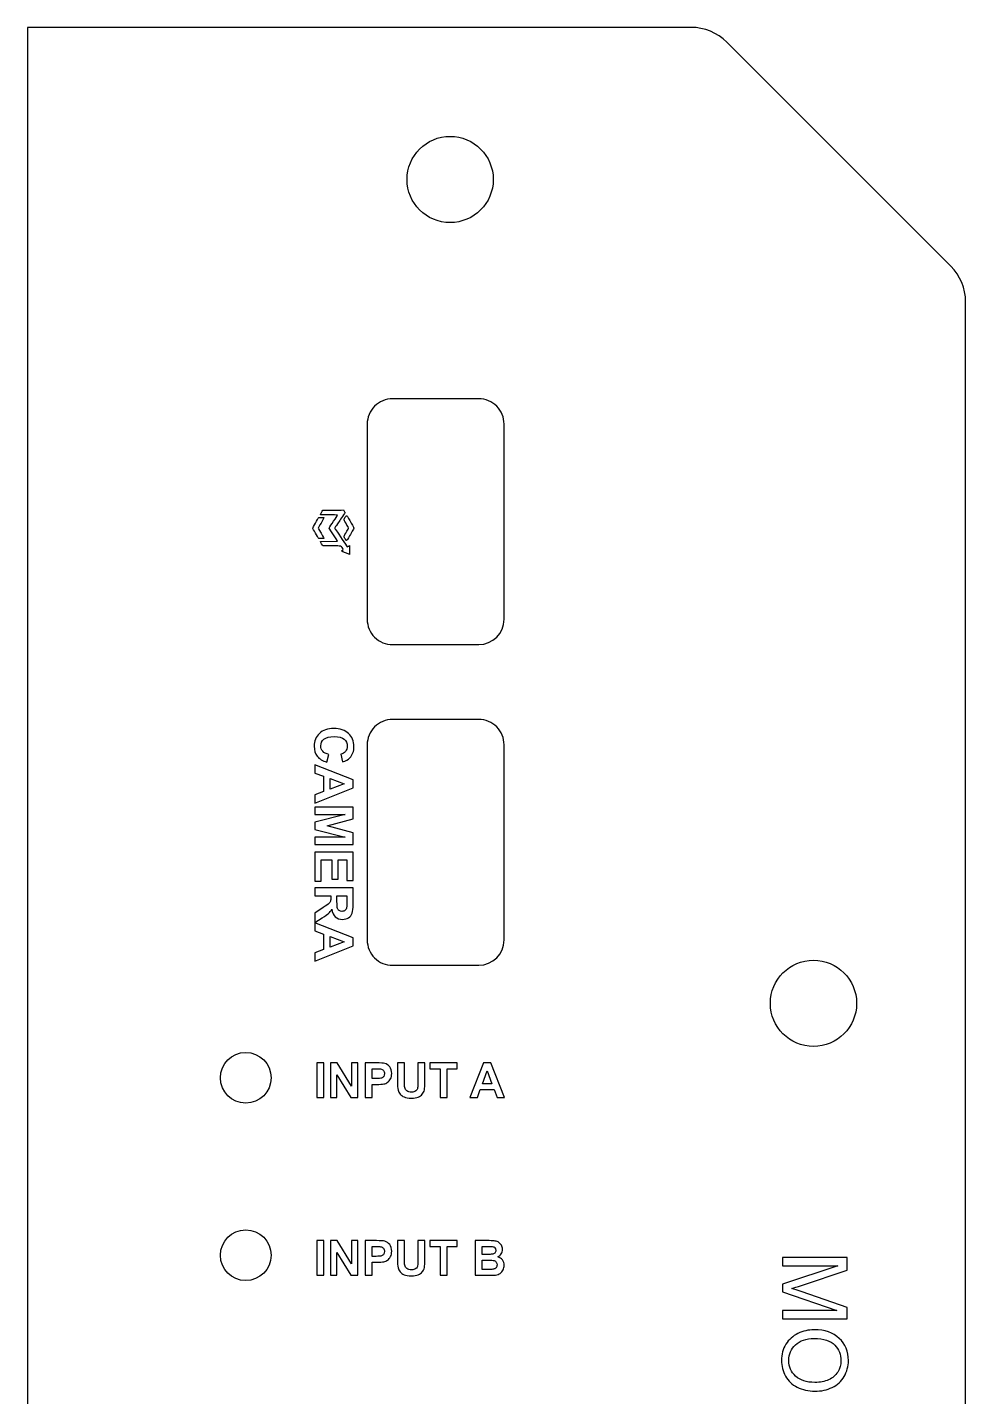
# Model space of a CAD drawing. Header units: millimetres. Extents: x -18 to 18, y -61 to 61.
# Drawn here: x -18.5 to 18.5, y 7 to 61 of the extents above; entities that cross this region are included whole.
import ezdxf

# ---------------------------------------------------------------- set-up
doc = ezdxf.new("R2010")
doc.units = ezdxf.units.MM
doc.header["$MEASUREMENT"] = 0
doc.layers.add('Layer 1', color=7, linetype='Continuous')

msp = doc.modelspace()

# ---------------------------------------------------------------- linework, layer by layer
at = {"layer": 'Layer 1', "lineweight": 25}
for points in [[(7.6716, 61), (7.6716, 61), (-18.5, 61), (-18.5, 61)], [(-18.5, 61), (-18.5, 61), (-18.5, -61), (-18.5, -61)], [(9.0858, 60.4142), (8.7107, 60.7893), (8.202, 61), (7.6716, 61)], [(17.9142, 51.5858), (17.9142, 51.5858), (9.0858, 60.4142), (9.0858, 60.4142)], [(18.5, 50.1716), (18.5, 50.702), (18.2893, 51.2107), (17.9142, 51.5858)], [(18.5, -50.1716), (18.5, -50.1716), (18.5, 50.1716), (18.5, 50.1716)], [(-0.7, 46.35), (-0.7, 46.35), (-4.1, 46.35), (-4.1, 46.35)], [(-5.1, 45.35), (-5.1, 45.35), (-5.1, 37.65), (-5.1, 37.65)], [(0.3, 37.65), (0.3, 37.65), (0.3, 45.35), (0.3, 45.35)], [(-0.7, 36.65), (-0.1477, 36.65), (0.3, 37.0977), (0.3, 37.65)], [(-4.1, 36.65), (-4.1, 36.65), (-0.7, 36.65), (-0.7, 36.65)], [(-0.7, 33.7), (-0.7, 33.7), (-4.1, 33.7), (-4.1, 33.7)], [(-5.1, 32.7), (-5.1, 32.7), (-5.1, 25), (-5.1, 25)], [(0.3, 25), (0.3, 25), (0.3, 32.7), (0.3, 32.7)], [(-0.7, 24), (-0.1477, 24), (0.3, 24.4477), (0.3, 25)], [(-4.1, 24), (-4.1, 24), (-0.7, 24), (-0.7, 24)]]:
    msp.add_open_spline(points, degree=3, dxfattribs=at)
for points, knots in [([(-0.1284, 55), (-0.1284, 55.9389), (-0.8895, 56.7), (-1.8284, 56.7), (-1.8284, 56.7), (-2.7673, 56.7), (-3.5284, 55.9389), (-3.5284, 55), (-3.5284, 55), (-3.5284, 54.0611), (-2.7673, 53.3), (-1.8284, 53.3), (-1.8284, 53.3), (-0.8896, 53.3), (-0.1284, 54.0611), (-0.1284, 55)], [0, 0, 0, 0, 0.2, 0.2, 0.2, 0.2, 0.4, 0.4, 0.4, 0.4, 0.6, 0.6, 0.6, 0.6, 1, 1, 1, 1]), ([(-4.1, 46.35), (-4.3652, 46.35), (-4.6196, 46.2446), (-4.8071, 46.0571), (-4.8071, 46.0571), (-4.9946, 45.8696), (-5.1, 45.6152), (-5.1, 45.35)], [0, 0, 0, 0, 0.3333333, 0.3333333, 0.3333333, 0.3333333, 1, 1, 1, 1]), ([(0.3, 45.35), (0.3, 45.6152), (0.1946, 45.8696), (0.0071, 46.0571), (0.0071, 46.0571), (-0.1804, 46.2446), (-0.4348, 46.35), (-0.7, 46.35)], [0, 0, 0, 0, 0.3333333, 0.3333333, 0.3333333, 0.3333333, 1, 1, 1, 1]), ([(-5.1, 37.65), (-5.1, 37.3848), (-4.9946, 37.1304), (-4.8071, 36.9429), (-4.8071, 36.9429), (-4.6196, 36.7554), (-4.3652, 36.65), (-4.1, 36.65)], [0, 0, 0, 0, 0.3333333, 0.3333333, 0.3333333, 0.3333333, 1, 1, 1, 1]), ([(-4.1, 33.7), (-4.3652, 33.7), (-4.6196, 33.5946), (-4.8071, 33.4071), (-4.8071, 33.4071), (-4.9946, 33.2196), (-5.1, 32.9652), (-5.1, 32.7)], [0, 0, 0, 0, 0.3333333, 0.3333333, 0.3333333, 0.3333333, 1, 1, 1, 1]), ([(0.3, 32.7), (0.3, 32.9652), (0.1946, 33.2196), (0.0071, 33.4071), (0.0071, 33.4071), (-0.1804, 33.5946), (-0.4348, 33.7), (-0.7, 33.7)], [0, 0, 0, 0, 0.3333333, 0.3333333, 0.3333333, 0.3333333, 1, 1, 1, 1]), ([(-5.1, 25), (-5.1, 24.7348), (-4.9946, 24.4804), (-4.8071, 24.2929), (-4.8071, 24.2929), (-4.6196, 24.1054), (-4.3652, 24), (-4.1, 24)], [0, 0, 0, 0, 0.3333333, 0.3333333, 0.3333333, 0.3333333, 1, 1, 1, 1]), ([(14.2, 22.5), (14.2, 23.4389), (13.4389, 24.2), (12.5, 24.2), (12.5, 24.2), (11.5611, 24.2), (10.8, 23.4389), (10.8, 22.5), (10.8, 22.5), (10.8, 21.5611), (11.5611, 20.8), (12.5, 20.8), (12.5, 20.8), (13.4389, 20.8), (14.2, 21.5611), (14.2, 22.5)], [0, 0, 0, 0, 0.2, 0.2, 0.2, 0.2, 0.4, 0.4, 0.4, 0.4, 0.6, 0.6, 0.6, 0.6, 1, 1, 1, 1]), ([(-8.8885, 19.563), (-8.8885, 20.1153), (-9.3362, 20.563), (-9.8885, 20.563), (-9.8885, 20.563), (-10.4408, 20.563), (-10.8885, 20.1153), (-10.8885, 19.563), (-10.8885, 19.563), (-10.8885, 19.0107), (-10.4408, 18.563), (-9.8885, 18.563), (-9.8885, 18.563), (-9.3362, 18.563), (-8.8885, 19.0107), (-8.8885, 19.563)], [0, 0, 0, 0, 0.2, 0.2, 0.2, 0.2, 0.4, 0.4, 0.4, 0.4, 0.6, 0.6, 0.6, 0.6, 1, 1, 1, 1]), ([(-8.8885, 12.563), (-8.8885, 13.1153), (-9.3362, 13.563), (-9.8885, 13.563), (-9.8885, 13.563), (-10.4408, 13.563), (-10.8885, 13.1153), (-10.8885, 12.563), (-10.8885, 12.563), (-10.8885, 12.0107), (-10.4408, 11.563), (-9.8885, 11.563), (-9.8885, 11.563), (-9.3362, 11.563), (-8.8885, 12.0107), (-8.8885, 12.563)], [0, 0, 0, 0, 0.2, 0.2, 0.2, 0.2, 0.4, 0.4, 0.4, 0.4, 0.6, 0.6, 0.6, 0.6, 1, 1, 1, 1])]:
    msp.add_open_spline(points, degree=3, knots=knots, dxfattribs=at)
at = {"layer": 'Layer 1', "color": 250}
for points, knots in [([(-7.0106, 41.6639), (-7.0325, 41.6317), (-7.2455, 41.2581), (-7.2457, 41.2496), (-7.2457, 41.2496), (-7.246, 41.2343), (-7.0369, 40.8793), (-7.0125, 40.8362), (-7.0125, 40.8362), (-7.0125, 40.8362), (-6.8073, 40.8321), (-6.8073, 40.8321), (-6.8073, 40.8321), (-6.8132, 40.8709), (-6.8955, 41.0047), (-6.9182, 41.0447), (-6.9182, 41.0447), (-6.9368, 41.0774), (-7.0309, 41.2305), (-7.0305, 41.2498), (-7.0305, 41.2498), (-7.0299, 41.287), (-6.811, 41.605), (-6.8085, 41.6633), (-6.8085, 41.6633), (-6.8085, 41.6633), (-7.0106, 41.6639), (-7.0106, 41.6639)], [0, 0, 0, 0, 0.125, 0.125, 0.125, 0.125, 0.25, 0.25, 0.25, 0.25, 0.375, 0.375, 0.375, 0.375, 0.5, 0.5, 0.5, 0.5, 0.625, 0.625, 0.625, 0.625, 0.75, 0.75, 0.75, 0.75, 1, 1, 1, 1]), ([(-5.8017, 40.5561), (-5.8347, 40.5477), (-5.8469, 40.5238), (-5.8832, 40.5137), (-5.8832, 40.5137), (-5.9182, 40.5476), (-6.247, 41.0468), (-6.3076, 41.1383), (-6.3076, 41.1383), (-6.3989, 41.2762), (-6.4018, 41.2142), (-6.2703, 41.4127), (-6.2703, 41.4127), (-6.2293, 41.4747), (-6.1891, 41.5352), (-6.148, 41.5964), (-6.148, 41.5964), (-5.9304, 41.9203), (-5.9579, 41.8302), (-6.0335, 41.9626), (-6.0335, 41.9626), (-6.163, 41.9627), (-6.3004, 41.9529), (-6.4341, 41.9526), (-6.4341, 41.9526), (-6.5571, 41.9523), (-6.734, 41.9631), (-6.8502, 41.9503), (-6.8502, 41.9503), (-6.8664, 41.9178), (-6.9423, 41.7984), (-6.9425, 41.7696), (-6.9425, 41.7696), (-6.8114, 41.7584), (-6.3351, 41.7765), (-6.2735, 41.7577), (-6.2735, 41.7577), (-6.2807, 41.7147), (-6.5536, 41.3306), (-6.5993, 41.2499), (-6.5993, 41.2499), (-6.5779, 41.1784), (-6.2729, 40.7819), (-6.2705, 40.728), (-6.2705, 40.728), (-6.2705, 40.728), (-6.9411, 40.7176), (-6.9411, 40.7176), (-6.9411, 40.7176), (-6.9401, 40.6924), (-6.8631, 40.5681), (-6.8454, 40.5464), (-6.8454, 40.5464), (-6.8454, 40.5464), (-6.3797, 40.5432), (-6.3797, 40.5432), (-6.3797, 40.5432), (-6.3123, 40.5424), (-6.2124, 40.5447), (-6.1485, 40.5348), (-6.1485, 40.5348), (-6.1154, 40.5297), (-6.1088, 40.5045), (-6.0907, 40.4781), (-6.0907, 40.4781), (-6.0759, 40.4565), (-6.0503, 40.426), (-6.0475, 40.3998), (-6.0475, 40.3998), (-6.0475, 40.3998), (-6.1143, 40.348), (-6.1143, 40.348), (-6.1143, 40.348), (-6.0893, 40.3142), (-5.8138, 40.211), (-5.7963, 40.2094), (-5.7963, 40.2094), (-5.7859, 40.2958), (-5.794, 40.4675), (-5.8017, 40.5561)], [0, 0, 0, 0, 0.047619, 0.047619, 0.047619, 0.047619, 0.0952381, 0.0952381, 0.0952381, 0.0952381, 0.1428571, 0.1428571, 0.1428571, 0.1428571, 0.1904762, 0.1904762, 0.1904762, 0.1904762, 0.2380952, 0.2380952, 0.2380952, 0.2380952, 0.2857143, 0.2857143, 0.2857143, 0.2857143, 0.3333333, 0.3333333, 0.3333333, 0.3333333, 0.3809524, 0.3809524, 0.3809524, 0.3809524, 0.4285714, 0.4285714, 0.4285714, 0.4285714, 0.4761905, 0.4761905, 0.4761905, 0.4761905, 0.5238095, 0.5238095, 0.5238095, 0.5238095, 0.5714286, 0.5714286, 0.5714286, 0.5714286, 0.6190476, 0.6190476, 0.6190476, 0.6190476, 0.6666667, 0.6666667, 0.6666667, 0.6666667, 0.7142857, 0.7142857, 0.7142857, 0.7142857, 0.7619048, 0.7619048, 0.7619048, 0.7619048, 0.8095238, 0.8095238, 0.8095238, 0.8095238, 0.8571429, 0.8571429, 0.8571429, 0.8571429, 0.9047619, 0.9047619, 0.9047619, 0.9047619, 1, 1, 1, 1]), ([(-5.9104, 41.741), (-5.9391, 41.7275), (-5.9714, 41.667), (-5.9941, 41.6329), (-5.9941, 41.6329), (-6.0323, 41.5752), (-6.01, 41.5628), (-5.9765, 41.5034), (-5.9765, 41.5034), (-5.9553, 41.4659), (-5.8369, 41.2677), (-5.8364, 41.2494), (-5.8364, 41.2494), (-5.8359, 41.2278), (-5.9551, 41.0321), (-5.9751, 40.9951), (-5.9751, 40.9951), (-6.0072, 40.9357), (-6.0333, 40.9268), (-5.9954, 40.8657), (-5.9954, 40.8657), (-5.9729, 40.8295), (-5.9387, 40.778), (-5.9104, 40.7558), (-5.9104, 40.7558), (-5.8819, 40.7762), (-5.7901, 40.9452), (-5.7625, 40.9932), (-5.7625, 40.9932), (-5.7464, 41.0213), (-5.624, 41.2308), (-5.6222, 41.2454), (-5.6222, 41.2454), (-5.6198, 41.2643), (-5.7402, 41.4635), (-5.7588, 41.4968), (-5.7588, 41.4968), (-5.7863, 41.5459), (-5.8809, 41.719), (-5.9104, 41.741)], [0, 0, 0, 0, 0.0909091, 0.0909091, 0.0909091, 0.0909091, 0.1818182, 0.1818182, 0.1818182, 0.1818182, 0.2727273, 0.2727273, 0.2727273, 0.2727273, 0.3636364, 0.3636364, 0.3636364, 0.3636364, 0.4545455, 0.4545455, 0.4545455, 0.4545455, 0.5454545, 0.5454545, 0.5454545, 0.5454545, 0.6363636, 0.6363636, 0.6363636, 0.6363636, 0.7272727, 0.7272727, 0.7272727, 0.7272727, 0.8181818, 0.8181818, 0.8181818, 0.8181818, 1, 1, 1, 1]), ([(-6.6064, 32.3159), (-6.6064, 32.3159), (-6.6974, 32.0196), (-6.6974, 32.0196), (-6.6974, 32.0196), (-6.8643, 32.0651), (-6.9881, 32.1409), (-7.0692, 32.2467), (-7.0692, 32.2467), (-7.15, 32.3526), (-7.1906, 32.4866), (-7.1906, 32.6492), (-7.1906, 32.6492), (-7.1906, 32.8507), (-7.1218, 33.0161), (-6.9842, 33.1459), (-6.9842, 33.1459), (-6.8467, 33.2754), (-6.6586, 33.3403), (-6.4198, 33.3403), (-6.4198, 33.3403), (-6.1676, 33.3403), (-5.9714, 33.2751), (-5.8317, 33.1449), (-5.8317, 33.1449), (-5.692, 33.0147), (-5.6222, 32.8433), (-5.6222, 32.6309), (-5.6222, 32.6309), (-5.6222, 32.4454), (-5.6772, 32.2947), (-5.7869, 32.179), (-5.7869, 32.179), (-5.8518, 32.1099), (-5.945, 32.0584), (-6.0667, 32.0238), (-6.0667, 32.0238), (-6.0667, 32.0238), (-6.1386, 32.3265), (-6.1386, 32.3265), (-6.1386, 32.3265), (-6.0603, 32.3445), (-5.9982, 32.3819), (-5.9527, 32.4386), (-5.9527, 32.4386), (-5.9072, 32.4958), (-5.8847, 32.5649), (-5.8847, 32.6461), (-5.8847, 32.6461), (-5.8847, 32.7586), (-5.9249, 32.85), (-6.0057, 32.9198), (-6.0057, 32.9198), (-6.0861, 32.99), (-6.2166, 33.0249), (-6.3972, 33.0249), (-6.3972, 33.0249), (-6.5884, 33.0249), (-6.7249, 32.9904), (-6.8061, 32.9216), (-6.8061, 32.9216), (-6.8876, 32.8524), (-6.9281, 32.7628), (-6.9281, 32.6524), (-6.9281, 32.6524), (-6.9281, 32.5709), (-6.9024, 32.5007), (-6.8505, 32.4422), (-6.8505, 32.4422), (-6.7987, 32.3836), (-6.7175, 32.3413), (-6.6064, 32.3159)], [0, 0, 0, 0, 0.0526316, 0.0526316, 0.0526316, 0.0526316, 0.1052632, 0.1052632, 0.1052632, 0.1052632, 0.1578947, 0.1578947, 0.1578947, 0.1578947, 0.2105263, 0.2105263, 0.2105263, 0.2105263, 0.2631579, 0.2631579, 0.2631579, 0.2631579, 0.3157895, 0.3157895, 0.3157895, 0.3157895, 0.3684211, 0.3684211, 0.3684211, 0.3684211, 0.4210526, 0.4210526, 0.4210526, 0.4210526, 0.4736842, 0.4736842, 0.4736842, 0.4736842, 0.5263158, 0.5263158, 0.5263158, 0.5263158, 0.5789474, 0.5789474, 0.5789474, 0.5789474, 0.6315789, 0.6315789, 0.6315789, 0.6315789, 0.6842105, 0.6842105, 0.6842105, 0.6842105, 0.7368421, 0.7368421, 0.7368421, 0.7368421, 0.7894737, 0.7894737, 0.7894737, 0.7894737, 0.8421053, 0.8421053, 0.8421053, 0.8421053, 0.8947368, 0.8947368, 0.8947368, 0.8947368, 1, 1, 1, 1]), ([(-7.1652, 30.3916), (-7.1652, 30.3916), (-7.1652, 30.7221), (-7.1652, 30.7221), (-7.1652, 30.7221), (-7.1652, 30.7221), (-6.8202, 30.853), (-6.8202, 30.853), (-6.8202, 30.853), (-6.8202, 30.853), (-6.8202, 31.4608), (-6.8202, 31.4608), (-6.8202, 31.4608), (-6.8202, 31.4608), (-7.1652, 31.5868), (-7.1652, 31.5868), (-7.1652, 31.5868), (-7.1652, 31.5868), (-7.1652, 31.9113), (-7.1652, 31.9113), (-7.1652, 31.9113), (-7.1652, 31.9113), (-5.6497, 31.3229), (-5.6497, 31.3229), (-5.6497, 31.3229), (-5.6497, 31.3229), (-5.6497, 30.9987), (-5.6497, 30.9987), (-5.6497, 30.9987), (-5.6497, 30.9987), (-7.1652, 30.3916), (-7.1652, 30.3916)], [0, 0, 0, 0, 0.1111111, 0.1111111, 0.1111111, 0.1111111, 0.2222222, 0.2222222, 0.2222222, 0.2222222, 0.3333333, 0.3333333, 0.3333333, 0.3333333, 0.4444444, 0.4444444, 0.4444444, 0.4444444, 0.5555556, 0.5555556, 0.5555556, 0.5555556, 0.6666667, 0.6666667, 0.6666667, 0.6666667, 0.7777778, 0.7777778, 0.7777778, 0.7777778, 1, 1, 1, 1]), ([(-6.5641, 30.9525), (-6.5641, 30.9525), (-6.0032, 31.1631), (-6.0032, 31.1631), (-6.0032, 31.1631), (-6.0032, 31.1631), (-6.5641, 31.3677), (-6.5641, 31.3677), (-6.5641, 31.3677), (-6.5641, 31.3677), (-6.5641, 30.9525), (-6.5641, 30.9525)], [0, 0, 0, 0, 0.25, 0.25, 0.25, 0.25, 0.5, 0.5, 0.5, 0.5, 1, 1, 1, 1]), ([(-7.1652, 30.2325), (-7.1652, 30.2325), (-5.6497, 30.2325), (-5.6497, 30.2325), (-5.6497, 30.2325), (-5.6497, 30.2325), (-5.6497, 29.7729), (-5.6497, 29.7729), (-5.6497, 29.7729), (-5.6497, 29.7729), (-6.6833, 29.5012), (-6.6833, 29.5012), (-6.6833, 29.5012), (-6.6833, 29.5012), (-5.6497, 29.2328), (-5.6497, 29.2328), (-5.6497, 29.2328), (-5.6497, 29.2328), (-5.6497, 28.7721), (-5.6497, 28.7721), (-5.6497, 28.7721), (-5.6497, 28.7721), (-7.1652, 28.7721), (-7.1652, 28.7721), (-7.1652, 28.7721), (-7.1652, 28.7721), (-7.1652, 29.0557), (-7.1652, 29.0557), (-7.1652, 29.0557), (-7.1652, 29.0557), (-5.9721, 29.0568), (-5.9721, 29.0568), (-5.9721, 29.0568), (-5.9721, 29.0568), (-7.1652, 29.3555), (-7.1652, 29.3555), (-7.1652, 29.3555), (-7.1652, 29.3555), (-7.1652, 29.6505), (-7.1652, 29.6505), (-7.1652, 29.6505), (-7.1652, 29.6505), (-5.9721, 29.9478), (-5.9721, 29.9478), (-5.9721, 29.9478), (-5.9721, 29.9478), (-7.1652, 29.9489), (-7.1652, 29.9489), (-7.1652, 29.9489), (-7.1652, 29.9489), (-7.1652, 30.2325), (-7.1652, 30.2325)], [0, 0, 0, 0, 0.0714286, 0.0714286, 0.0714286, 0.0714286, 0.1428571, 0.1428571, 0.1428571, 0.1428571, 0.2142857, 0.2142857, 0.2142857, 0.2142857, 0.2857143, 0.2857143, 0.2857143, 0.2857143, 0.3571429, 0.3571429, 0.3571429, 0.3571429, 0.4285714, 0.4285714, 0.4285714, 0.4285714, 0.5, 0.5, 0.5, 0.5, 0.5714286, 0.5714286, 0.5714286, 0.5714286, 0.6428571, 0.6428571, 0.6428571, 0.6428571, 0.7142857, 0.7142857, 0.7142857, 0.7142857, 0.7857143, 0.7857143, 0.7857143, 0.7857143, 0.8571429, 0.8571429, 0.8571429, 0.8571429, 1, 1, 1, 1]), ([(-7.1652, 28.4652), (-7.1652, 28.4652), (-5.6497, 28.4652), (-5.6497, 28.4652), (-5.6497, 28.4652), (-5.6497, 28.4652), (-5.6497, 27.3434), (-5.6497, 27.3434), (-5.6497, 27.3434), (-5.6497, 27.3434), (-5.9058, 27.3434), (-5.9058, 27.3434), (-5.9058, 27.3434), (-5.9058, 27.3434), (-5.9058, 28.1583), (-5.9058, 28.1583), (-5.9058, 28.1583), (-5.9058, 28.1583), (-6.2424, 28.1583), (-6.2424, 28.1583), (-6.2424, 28.1583), (-6.2424, 28.1583), (-6.2424, 27.4005), (-6.2424, 27.4005), (-6.2424, 27.4005), (-6.2424, 27.4005), (-6.4985, 27.4005), (-6.4985, 27.4005), (-6.4985, 27.4005), (-6.4985, 27.4005), (-6.4985, 28.1583), (-6.4985, 28.1583), (-6.4985, 28.1583), (-6.4985, 28.1583), (-6.9091, 28.1583), (-6.9091, 28.1583), (-6.9091, 28.1583), (-6.9091, 28.1583), (-6.9091, 27.3138), (-6.9091, 27.3138), (-6.9091, 27.3138), (-6.9091, 27.3138), (-7.1652, 27.3138), (-7.1652, 27.3138), (-7.1652, 27.3138), (-7.1652, 27.3138), (-7.1652, 28.4652), (-7.1652, 28.4652)], [0, 0, 0, 0, 0.0769231, 0.0769231, 0.0769231, 0.0769231, 0.1538462, 0.1538462, 0.1538462, 0.1538462, 0.2307692, 0.2307692, 0.2307692, 0.2307692, 0.3076923, 0.3076923, 0.3076923, 0.3076923, 0.3846154, 0.3846154, 0.3846154, 0.3846154, 0.4615385, 0.4615385, 0.4615385, 0.4615385, 0.5384615, 0.5384615, 0.5384615, 0.5384615, 0.6153846, 0.6153846, 0.6153846, 0.6153846, 0.6923077, 0.6923077, 0.6923077, 0.6923077, 0.7692308, 0.7692308, 0.7692308, 0.7692308, 0.8461538, 0.8461538, 0.8461538, 0.8461538, 1, 1, 1, 1]), ([(-7.1652, 27.0534), (-7.1652, 27.0534), (-5.6497, 27.0534), (-5.6497, 27.0534), (-5.6497, 27.0534), (-5.6497, 27.0534), (-5.6497, 26.4089), (-5.6497, 26.4089), (-5.6497, 26.4089), (-5.6497, 26.247), (-5.6635, 26.1291), (-5.6906, 26.0558), (-5.6906, 26.0558), (-5.7178, 25.982), (-5.7661, 25.9235), (-5.8356, 25.8794), (-5.8356, 25.8794), (-5.9055, 25.8353), (-5.9848, 25.8131), (-6.0744, 25.8131), (-6.0744, 25.8131), (-6.1884, 25.8131), (-6.2822, 25.8462), (-6.3563, 25.9129), (-6.3563, 25.9129), (-6.4304, 25.9796), (-6.477, 26.079), (-6.4964, 26.2117), (-6.4964, 26.2117), (-6.5348, 26.1457), (-6.5771, 26.0914), (-6.6234, 26.0487), (-6.6234, 26.0487), (-6.6696, 26.0057), (-6.7518, 25.9478), (-6.8696, 25.8751), (-6.8696, 25.8751), (-6.8696, 25.8751), (-7.1652, 25.6903), (-7.1652, 25.6903), (-7.1652, 25.6903), (-7.1652, 25.6903), (-7.1652, 26.0561), (-7.1652, 26.0561), (-7.1652, 26.0561), (-7.1652, 26.0561), (-6.8343, 26.2755), (-6.8343, 26.2755), (-6.8343, 26.2755), (-6.7168, 26.3546), (-6.6428, 26.4082), (-6.6121, 26.4375), (-6.6121, 26.4375), (-6.5817, 26.4664), (-6.5606, 26.4971), (-6.5493, 26.5295), (-6.5493, 26.5295), (-6.538, 26.5623), (-6.5323, 26.6138), (-6.5323, 26.6844), (-6.5323, 26.6844), (-6.5323, 26.6844), (-6.5323, 26.7465), (-6.5323, 26.7465), (-6.5323, 26.7465), (-6.5323, 26.7465), (-7.1652, 26.7465), (-7.1652, 26.7465), (-7.1652, 26.7465), (-7.1652, 26.7465), (-7.1652, 27.0534), (-7.1652, 27.0534)], [0, 0, 0, 0, 0.0526316, 0.0526316, 0.0526316, 0.0526316, 0.1052632, 0.1052632, 0.1052632, 0.1052632, 0.1578947, 0.1578947, 0.1578947, 0.1578947, 0.2105263, 0.2105263, 0.2105263, 0.2105263, 0.2631579, 0.2631579, 0.2631579, 0.2631579, 0.3157895, 0.3157895, 0.3157895, 0.3157895, 0.3684211, 0.3684211, 0.3684211, 0.3684211, 0.4210526, 0.4210526, 0.4210526, 0.4210526, 0.4736842, 0.4736842, 0.4736842, 0.4736842, 0.5263158, 0.5263158, 0.5263158, 0.5263158, 0.5789474, 0.5789474, 0.5789474, 0.5789474, 0.6315789, 0.6315789, 0.6315789, 0.6315789, 0.6842105, 0.6842105, 0.6842105, 0.6842105, 0.7368421, 0.7368421, 0.7368421, 0.7368421, 0.7894737, 0.7894737, 0.7894737, 0.7894737, 0.8421053, 0.8421053, 0.8421053, 0.8421053, 0.8947368, 0.8947368, 0.8947368, 0.8947368, 1, 1, 1, 1]), ([(-6.291, 26.7465), (-6.291, 26.7465), (-6.291, 26.52), (-6.291, 26.52), (-6.291, 26.52), (-6.291, 26.3733), (-6.2847, 26.2819), (-6.2723, 26.2452), (-6.2723, 26.2452), (-6.26, 26.2089), (-6.2385, 26.1799), (-6.2081, 26.1595), (-6.2081, 26.1595), (-6.1778, 26.1387), (-6.1397, 26.1284), (-6.0942, 26.1284), (-6.0942, 26.1284), (-6.043, 26.1284), (-6.0021, 26.1422), (-5.9704, 26.1694), (-5.9704, 26.1694), (-5.939, 26.1965), (-5.9192, 26.235), (-5.9111, 26.2844), (-5.9111, 26.2844), (-5.9076, 26.3094), (-5.9058, 26.3838), (-5.9058, 26.5077), (-5.9058, 26.5077), (-5.9058, 26.5077), (-5.9058, 26.7465), (-5.9058, 26.7465), (-5.9058, 26.7465), (-5.9058, 26.7465), (-6.291, 26.7465), (-6.291, 26.7465)], [0, 0, 0, 0, 0.1, 0.1, 0.1, 0.1, 0.2, 0.2, 0.2, 0.2, 0.3, 0.3, 0.3, 0.3, 0.4, 0.4, 0.4, 0.4, 0.5, 0.5, 0.5, 0.5, 0.6, 0.6, 0.6, 0.6, 0.7, 0.7, 0.7, 0.7, 0.8, 0.8, 0.8, 0.8, 1, 1, 1, 1]), ([(-7.1652, 24.1597), (-7.1652, 24.1597), (-7.1652, 24.4902), (-7.1652, 24.4902), (-7.1652, 24.4902), (-7.1652, 24.4902), (-6.8202, 24.6211), (-6.8202, 24.6211), (-6.8202, 24.6211), (-6.8202, 24.6211), (-6.8202, 25.2289), (-6.8202, 25.2289), (-6.8202, 25.2289), (-6.8202, 25.2289), (-7.1652, 25.3549), (-7.1652, 25.3549), (-7.1652, 25.3549), (-7.1652, 25.3549), (-7.1652, 25.6794), (-7.1652, 25.6794), (-7.1652, 25.6794), (-7.1652, 25.6794), (-5.6497, 25.091), (-5.6497, 25.091), (-5.6497, 25.091), (-5.6497, 25.091), (-5.6497, 24.7668), (-5.6497, 24.7668), (-5.6497, 24.7668), (-5.6497, 24.7668), (-7.1652, 24.1597), (-7.1652, 24.1597)], [0, 0, 0, 0, 0.1111111, 0.1111111, 0.1111111, 0.1111111, 0.2222222, 0.2222222, 0.2222222, 0.2222222, 0.3333333, 0.3333333, 0.3333333, 0.3333333, 0.4444444, 0.4444444, 0.4444444, 0.4444444, 0.5555556, 0.5555556, 0.5555556, 0.5555556, 0.6666667, 0.6666667, 0.6666667, 0.6666667, 0.7777778, 0.7777778, 0.7777778, 0.7777778, 1, 1, 1, 1]), ([(-6.5641, 24.7206), (-6.5641, 24.7206), (-6.0032, 24.9312), (-6.0032, 24.9312), (-6.0032, 24.9312), (-6.0032, 24.9312), (-6.5641, 25.1358), (-6.5641, 25.1358), (-6.5641, 25.1358), (-6.5641, 25.1358), (-6.5641, 24.7206), (-6.5641, 24.7206)], [0, 0, 0, 0, 0.25, 0.25, 0.25, 0.25, 0.5, 0.5, 0.5, 0.5, 1, 1, 1, 1]), ([(-7.0917, 18.7862), (-7.0917, 18.7862), (-7.0917, 20.1502), (-7.0917, 20.1502), (-7.0917, 20.1502), (-7.0917, 20.1502), (-6.8154, 20.1502), (-6.8154, 20.1502), (-6.8154, 20.1502), (-6.8154, 20.1502), (-6.8154, 18.7862), (-6.8154, 18.7862), (-6.8154, 18.7862), (-6.8154, 18.7862), (-7.0917, 18.7862), (-7.0917, 18.7862)], [0, 0, 0, 0, 0.2, 0.2, 0.2, 0.2, 0.4, 0.4, 0.4, 0.4, 0.6, 0.6, 0.6, 0.6, 1, 1, 1, 1]), ([(-6.5528, 18.7862), (-6.5528, 18.7862), (-6.5528, 20.1502), (-6.5528, 20.1502), (-6.5528, 20.1502), (-6.5528, 20.1502), (-6.2855, 20.1502), (-6.2855, 20.1502), (-6.2855, 20.1502), (-6.2855, 20.1502), (-5.7242, 19.2361), (-5.7242, 19.2361), (-5.7242, 19.2361), (-5.7242, 19.2361), (-5.7242, 20.1502), (-5.7242, 20.1502), (-5.7242, 20.1502), (-5.7242, 20.1502), (-5.4689, 20.1502), (-5.4689, 20.1502), (-5.4689, 20.1502), (-5.4689, 20.1502), (-5.4689, 18.7862), (-5.4689, 18.7862), (-5.4689, 18.7862), (-5.4689, 18.7862), (-5.7448, 18.7862), (-5.7448, 18.7862), (-5.7448, 18.7862), (-5.7448, 18.7862), (-6.2976, 19.6828), (-6.2976, 19.6828), (-6.2976, 19.6828), (-6.2976, 19.6828), (-6.2976, 18.7862), (-6.2976, 18.7862), (-6.2976, 18.7862), (-6.2976, 18.7862), (-6.5528, 18.7862), (-6.5528, 18.7862)], [0, 0, 0, 0, 0.0909091, 0.0909091, 0.0909091, 0.0909091, 0.1818182, 0.1818182, 0.1818182, 0.1818182, 0.2727273, 0.2727273, 0.2727273, 0.2727273, 0.3636364, 0.3636364, 0.3636364, 0.3636364, 0.4545455, 0.4545455, 0.4545455, 0.4545455, 0.5454545, 0.5454545, 0.5454545, 0.5454545, 0.6363636, 0.6363636, 0.6363636, 0.6363636, 0.7272727, 0.7272727, 0.7272727, 0.7272727, 0.8181818, 0.8181818, 0.8181818, 0.8181818, 1, 1, 1, 1]), ([(-5.1771, 18.7862), (-5.1771, 18.7862), (-5.1771, 20.1502), (-5.1771, 20.1502), (-5.1771, 20.1502), (-5.1771, 20.1502), (-4.7355, 20.1502), (-4.7355, 20.1502), (-4.7355, 20.1502), (-4.5682, 20.1502), (-4.4593, 20.1435), (-4.4085, 20.1299), (-4.4085, 20.1299), (-4.3304, 20.1092), (-4.265, 20.0648), (-4.2123, 19.9962), (-4.2123, 19.9962), (-4.1595, 19.9276), (-4.1332, 19.839), (-4.1332, 19.7304), (-4.1332, 19.7304), (-4.1332, 19.6466), (-4.1484, 19.5765), (-4.1786, 19.5193), (-4.1786, 19.5193), (-4.2091, 19.4622), (-4.2475, 19.4174), (-4.2942, 19.3847), (-4.2942, 19.3847), (-4.3408, 19.3523), (-4.3885, 19.3307), (-4.4367, 19.3202), (-4.4367, 19.3202), (-4.5024, 19.3072), (-4.5974, 19.3006), (-4.7218, 19.3006), (-4.7218, 19.3006), (-4.7218, 19.3006), (-4.9009, 19.3006), (-4.9009, 19.3006), (-4.9009, 19.3006), (-4.9009, 19.3006), (-4.9009, 18.7862), (-4.9009, 18.7862), (-4.9009, 18.7862), (-4.9009, 18.7862), (-5.1771, 18.7862), (-5.1771, 18.7862)], [0, 0, 0, 0, 0.0769231, 0.0769231, 0.0769231, 0.0769231, 0.1538462, 0.1538462, 0.1538462, 0.1538462, 0.2307692, 0.2307692, 0.2307692, 0.2307692, 0.3076923, 0.3076923, 0.3076923, 0.3076923, 0.3846154, 0.3846154, 0.3846154, 0.3846154, 0.4615385, 0.4615385, 0.4615385, 0.4615385, 0.5384615, 0.5384615, 0.5384615, 0.5384615, 0.6153846, 0.6153846, 0.6153846, 0.6153846, 0.6923077, 0.6923077, 0.6923077, 0.6923077, 0.7692308, 0.7692308, 0.7692308, 0.7692308, 0.8461538, 0.8461538, 0.8461538, 0.8461538, 1, 1, 1, 1]), ([(-3.9065, 20.1502), (-3.9065, 20.1502), (-3.6303, 20.1502), (-3.6303, 20.1502), (-3.6303, 20.1502), (-3.6303, 20.1502), (-3.6303, 19.411), (-3.6303, 19.411), (-3.6303, 19.411), (-3.6303, 19.2936), (-3.6268, 19.2177), (-3.6201, 19.1831), (-3.6201, 19.1831), (-3.6084, 19.1272), (-3.5808, 19.0821), (-3.537, 19.0485), (-3.537, 19.0485), (-3.4928, 19.0145), (-3.4328, 18.9977), (-3.3566, 18.9977), (-3.3566, 18.9977), (-3.2795, 18.9977), (-3.2211, 19.0135), (-3.1817, 19.0456), (-3.1817, 19.0456), (-3.1423, 19.0777), (-3.1188, 19.1167), (-3.1109, 19.1634), (-3.1109, 19.1634), (-3.1029, 19.2101), (-3.0988, 19.2872), (-3.0988, 19.3952), (-3.0988, 19.3952), (-3.0988, 19.3952), (-3.0988, 20.1502), (-3.0988, 20.1502), (-3.0988, 20.1502), (-3.0988, 20.1502), (-2.8226, 20.1502), (-2.8226, 20.1502), (-2.8226, 20.1502), (-2.8226, 20.1502), (-2.8226, 19.4329), (-2.8226, 19.4329), (-2.8226, 19.4329), (-2.8226, 19.2691), (-2.8299, 19.1532), (-2.8448, 19.0856), (-2.8448, 19.0856), (-2.8597, 19.018), (-2.887, 18.9608), (-2.927, 18.9142), (-2.927, 18.9142), (-2.9667, 18.8675), (-3.0201, 18.8307), (-3.0867, 18.803), (-3.0867, 18.803), (-3.1537, 18.7754), (-3.2407, 18.7614), (-3.3484, 18.7614), (-3.3484, 18.7614), (-3.4782, 18.7614), (-3.5767, 18.7764), (-3.6436, 18.8065), (-3.6436, 18.8065), (-3.7106, 18.8367), (-3.7637, 18.8757), (-3.8027, 18.924), (-3.8027, 18.924), (-3.8418, 18.9723), (-3.8672, 19.0224), (-3.8795, 19.0754), (-3.8795, 19.0754), (-3.8976, 19.1535), (-3.9065, 19.2691), (-3.9065, 19.4218), (-3.9065, 19.4218), (-3.9065, 19.4218), (-3.9065, 20.1502), (-3.9065, 20.1502)], [0, 0, 0, 0, 0.047619, 0.047619, 0.047619, 0.047619, 0.0952381, 0.0952381, 0.0952381, 0.0952381, 0.1428571, 0.1428571, 0.1428571, 0.1428571, 0.1904762, 0.1904762, 0.1904762, 0.1904762, 0.2380952, 0.2380952, 0.2380952, 0.2380952, 0.2857143, 0.2857143, 0.2857143, 0.2857143, 0.3333333, 0.3333333, 0.3333333, 0.3333333, 0.3809524, 0.3809524, 0.3809524, 0.3809524, 0.4285714, 0.4285714, 0.4285714, 0.4285714, 0.4761905, 0.4761905, 0.4761905, 0.4761905, 0.5238095, 0.5238095, 0.5238095, 0.5238095, 0.5714286, 0.5714286, 0.5714286, 0.5714286, 0.6190476, 0.6190476, 0.6190476, 0.6190476, 0.6666667, 0.6666667, 0.6666667, 0.6666667, 0.7142857, 0.7142857, 0.7142857, 0.7142857, 0.7619048, 0.7619048, 0.7619048, 0.7619048, 0.8095238, 0.8095238, 0.8095238, 0.8095238, 0.8571429, 0.8571429, 0.8571429, 0.8571429, 0.9047619, 0.9047619, 0.9047619, 0.9047619, 1, 1, 1, 1]), ([(-2.2241, 18.7862), (-2.2241, 18.7862), (-2.2241, 19.9197), (-2.2241, 19.9197), (-2.2241, 19.9197), (-2.2241, 19.9197), (-2.628, 19.9197), (-2.628, 19.9197), (-2.628, 19.9197), (-2.628, 19.9197), (-2.628, 20.1502), (-2.628, 20.1502), (-2.628, 20.1502), (-2.628, 20.1502), (-1.5459, 20.1502), (-1.5459, 20.1502), (-1.5459, 20.1502), (-1.5459, 20.1502), (-1.5459, 19.9197), (-1.5459, 19.9197), (-1.5459, 19.9197), (-1.5459, 19.9197), (-1.9479, 19.9197), (-1.9479, 19.9197), (-1.9479, 19.9197), (-1.9479, 19.9197), (-1.9479, 18.7862), (-1.9479, 18.7862), (-1.9479, 18.7862), (-1.9479, 18.7862), (-2.2241, 18.7862), (-2.2241, 18.7862)], [0, 0, 0, 0, 0.1111111, 0.1111111, 0.1111111, 0.1111111, 0.2222222, 0.2222222, 0.2222222, 0.2222222, 0.3333333, 0.3333333, 0.3333333, 0.3333333, 0.4444444, 0.4444444, 0.4444444, 0.4444444, 0.5555556, 0.5555556, 0.5555556, 0.5555556, 0.6666667, 0.6666667, 0.6666667, 0.6666667, 0.7777778, 0.7777778, 0.7777778, 0.7777778, 1, 1, 1, 1]), ([(0.32, 18.7862), (0.32, 18.7862), (0.0225, 18.7862), (0.0225, 18.7862), (0.0225, 18.7862), (0.0225, 18.7862), (-0.0953, 19.0967), (-0.0953, 19.0967), (-0.0953, 19.0967), (-0.0953, 19.0967), (-0.6424, 19.0967), (-0.6424, 19.0967), (-0.6424, 19.0967), (-0.6424, 19.0967), (-0.7557, 18.7862), (-0.7557, 18.7862), (-0.7557, 18.7862), (-0.7557, 18.7862), (-1.0478, 18.7862), (-1.0478, 18.7862), (-1.0478, 18.7862), (-1.0478, 18.7862), (-0.5182, 20.1502), (-0.5182, 20.1502), (-0.5182, 20.1502), (-0.5182, 20.1502), (-0.2264, 20.1502), (-0.2264, 20.1502), (-0.2264, 20.1502), (-0.2264, 20.1502), (0.32, 18.7862), (0.32, 18.7862)], [0, 0, 0, 0, 0.1111111, 0.1111111, 0.1111111, 0.1111111, 0.2222222, 0.2222222, 0.2222222, 0.2222222, 0.3333333, 0.3333333, 0.3333333, 0.3333333, 0.4444444, 0.4444444, 0.4444444, 0.4444444, 0.5555556, 0.5555556, 0.5555556, 0.5555556, 0.6666667, 0.6666667, 0.6666667, 0.6666667, 0.7777778, 0.7777778, 0.7777778, 0.7777778, 1, 1, 1, 1]), ([(-4.9009, 19.9197), (-4.9009, 19.9197), (-4.9009, 19.5311), (-4.9009, 19.5311), (-4.9009, 19.5311), (-4.9009, 19.5311), (-4.7507, 19.5311), (-4.7507, 19.5311), (-4.7507, 19.5311), (-4.6425, 19.5311), (-4.5704, 19.5384), (-4.5339, 19.5526), (-4.5339, 19.5526), (-4.4974, 19.5669), (-4.4688, 19.5892), (-4.4482, 19.62), (-4.4482, 19.62), (-4.4275, 19.6504), (-4.417, 19.6857), (-4.417, 19.7263), (-4.417, 19.7263), (-4.417, 19.7762), (-4.4316, 19.8171), (-4.4605, 19.8495), (-4.4605, 19.8495), (-4.4897, 19.8819), (-4.5263, 19.9022), (-4.571, 19.9105), (-4.571, 19.9105), (-4.6037, 19.9165), (-4.6695, 19.9197), (-4.7685, 19.9197), (-4.7685, 19.9197), (-4.7685, 19.9197), (-4.9009, 19.9197), (-4.9009, 19.9197)], [0, 0, 0, 0, 0.1, 0.1, 0.1, 0.1, 0.2, 0.2, 0.2, 0.2, 0.3, 0.3, 0.3, 0.3, 0.4, 0.4, 0.4, 0.4, 0.5, 0.5, 0.5, 0.5, 0.6, 0.6, 0.6, 0.6, 0.7, 0.7, 0.7, 0.7, 0.8, 0.8, 0.8, 0.8, 1, 1, 1, 1]), ([(-0.1848, 19.3272), (-0.1848, 19.3272), (-0.3744, 19.832), (-0.3744, 19.832), (-0.3744, 19.832), (-0.3744, 19.832), (-0.5585, 19.3272), (-0.5585, 19.3272), (-0.5585, 19.3272), (-0.5585, 19.3272), (-0.1848, 19.3272), (-0.1848, 19.3272)], [0, 0, 0, 0, 0.25, 0.25, 0.25, 0.25, 0.5, 0.5, 0.5, 0.5, 1, 1, 1, 1]), ([(-7.0917, 11.7744), (-7.0917, 11.7744), (-7.0917, 13.1384), (-7.0917, 13.1384), (-7.0917, 13.1384), (-7.0917, 13.1384), (-6.8154, 13.1384), (-6.8154, 13.1384), (-6.8154, 13.1384), (-6.8154, 13.1384), (-6.8154, 11.7744), (-6.8154, 11.7744), (-6.8154, 11.7744), (-6.8154, 11.7744), (-7.0917, 11.7744), (-7.0917, 11.7744)], [0, 0, 0, 0, 0.2, 0.2, 0.2, 0.2, 0.4, 0.4, 0.4, 0.4, 0.6, 0.6, 0.6, 0.6, 1, 1, 1, 1]), ([(-6.5528, 11.7744), (-6.5528, 11.7744), (-6.5528, 13.1384), (-6.5528, 13.1384), (-6.5528, 13.1384), (-6.5528, 13.1384), (-6.2855, 13.1384), (-6.2855, 13.1384), (-6.2855, 13.1384), (-6.2855, 13.1384), (-5.7242, 12.2243), (-5.7242, 12.2243), (-5.7242, 12.2243), (-5.7242, 12.2243), (-5.7242, 13.1384), (-5.7242, 13.1384), (-5.7242, 13.1384), (-5.7242, 13.1384), (-5.4689, 13.1384), (-5.4689, 13.1384), (-5.4689, 13.1384), (-5.4689, 13.1384), (-5.4689, 11.7744), (-5.4689, 11.7744), (-5.4689, 11.7744), (-5.4689, 11.7744), (-5.7448, 11.7744), (-5.7448, 11.7744), (-5.7448, 11.7744), (-5.7448, 11.7744), (-6.2976, 12.671), (-6.2976, 12.671), (-6.2976, 12.671), (-6.2976, 12.671), (-6.2976, 11.7744), (-6.2976, 11.7744), (-6.2976, 11.7744), (-6.2976, 11.7744), (-6.5528, 11.7744), (-6.5528, 11.7744)], [0, 0, 0, 0, 0.0909091, 0.0909091, 0.0909091, 0.0909091, 0.1818182, 0.1818182, 0.1818182, 0.1818182, 0.2727273, 0.2727273, 0.2727273, 0.2727273, 0.3636364, 0.3636364, 0.3636364, 0.3636364, 0.4545455, 0.4545455, 0.4545455, 0.4545455, 0.5454545, 0.5454545, 0.5454545, 0.5454545, 0.6363636, 0.6363636, 0.6363636, 0.6363636, 0.7272727, 0.7272727, 0.7272727, 0.7272727, 0.8181818, 0.8181818, 0.8181818, 0.8181818, 1, 1, 1, 1]), ([(-5.1771, 11.7744), (-5.1771, 11.7744), (-5.1771, 13.1384), (-5.1771, 13.1384), (-5.1771, 13.1384), (-5.1771, 13.1384), (-4.7355, 13.1384), (-4.7355, 13.1384), (-4.7355, 13.1384), (-4.5682, 13.1384), (-4.4593, 13.1317), (-4.4085, 13.1181), (-4.4085, 13.1181), (-4.3304, 13.0974), (-4.265, 13.053), (-4.2123, 12.9844), (-4.2123, 12.9844), (-4.1595, 12.9158), (-4.1332, 12.8272), (-4.1332, 12.7186), (-4.1332, 12.7186), (-4.1332, 12.6348), (-4.1484, 12.5647), (-4.1786, 12.5075), (-4.1786, 12.5075), (-4.2091, 12.4504), (-4.2475, 12.4056), (-4.2942, 12.3729), (-4.2942, 12.3729), (-4.3408, 12.3405), (-4.3885, 12.3189), (-4.4367, 12.3084), (-4.4367, 12.3084), (-4.5024, 12.2954), (-4.5974, 12.2888), (-4.7218, 12.2888), (-4.7218, 12.2888), (-4.7218, 12.2888), (-4.9009, 12.2888), (-4.9009, 12.2888), (-4.9009, 12.2888), (-4.9009, 12.2888), (-4.9009, 11.7744), (-4.9009, 11.7744), (-4.9009, 11.7744), (-4.9009, 11.7744), (-5.1771, 11.7744), (-5.1771, 11.7744)], [0, 0, 0, 0, 0.0769231, 0.0769231, 0.0769231, 0.0769231, 0.1538462, 0.1538462, 0.1538462, 0.1538462, 0.2307692, 0.2307692, 0.2307692, 0.2307692, 0.3076923, 0.3076923, 0.3076923, 0.3076923, 0.3846154, 0.3846154, 0.3846154, 0.3846154, 0.4615385, 0.4615385, 0.4615385, 0.4615385, 0.5384615, 0.5384615, 0.5384615, 0.5384615, 0.6153846, 0.6153846, 0.6153846, 0.6153846, 0.6923077, 0.6923077, 0.6923077, 0.6923077, 0.7692308, 0.7692308, 0.7692308, 0.7692308, 0.8461538, 0.8461538, 0.8461538, 0.8461538, 1, 1, 1, 1]), ([(-3.9065, 13.1384), (-3.9065, 13.1384), (-3.6303, 13.1384), (-3.6303, 13.1384), (-3.6303, 13.1384), (-3.6303, 13.1384), (-3.6303, 12.3992), (-3.6303, 12.3992), (-3.6303, 12.3992), (-3.6303, 12.2818), (-3.6268, 12.2059), (-3.6201, 12.1713), (-3.6201, 12.1713), (-3.6084, 12.1154), (-3.5808, 12.0703), (-3.537, 12.0367), (-3.537, 12.0367), (-3.4928, 12.0027), (-3.4328, 11.9859), (-3.3566, 11.9859), (-3.3566, 11.9859), (-3.2795, 11.9859), (-3.2211, 12.0017), (-3.1817, 12.0338), (-3.1817, 12.0338), (-3.1423, 12.0659), (-3.1188, 12.1049), (-3.1109, 12.1516), (-3.1109, 12.1516), (-3.1029, 12.1983), (-3.0988, 12.2754), (-3.0988, 12.3834), (-3.0988, 12.3834), (-3.0988, 12.3834), (-3.0988, 13.1384), (-3.0988, 13.1384), (-3.0988, 13.1384), (-3.0988, 13.1384), (-2.8226, 13.1384), (-2.8226, 13.1384), (-2.8226, 13.1384), (-2.8226, 13.1384), (-2.8226, 12.4211), (-2.8226, 12.4211), (-2.8226, 12.4211), (-2.8226, 12.2573), (-2.8299, 12.1414), (-2.8448, 12.0738), (-2.8448, 12.0738), (-2.8597, 12.0062), (-2.887, 11.949), (-2.927, 11.9024), (-2.927, 11.9024), (-2.9667, 11.8557), (-3.0201, 11.8189), (-3.0867, 11.7912), (-3.0867, 11.7912), (-3.1537, 11.7636), (-3.2407, 11.7496), (-3.3484, 11.7496), (-3.3484, 11.7496), (-3.4782, 11.7496), (-3.5767, 11.7646), (-3.6436, 11.7947), (-3.6436, 11.7947), (-3.7106, 11.8249), (-3.7637, 11.8639), (-3.8027, 11.9122), (-3.8027, 11.9122), (-3.8418, 11.9605), (-3.8672, 12.0106), (-3.8795, 12.0636), (-3.8795, 12.0636), (-3.8976, 12.1417), (-3.9065, 12.2573), (-3.9065, 12.41), (-3.9065, 12.41), (-3.9065, 12.41), (-3.9065, 13.1384), (-3.9065, 13.1384)], [0, 0, 0, 0, 0.047619, 0.047619, 0.047619, 0.047619, 0.0952381, 0.0952381, 0.0952381, 0.0952381, 0.1428571, 0.1428571, 0.1428571, 0.1428571, 0.1904762, 0.1904762, 0.1904762, 0.1904762, 0.2380952, 0.2380952, 0.2380952, 0.2380952, 0.2857143, 0.2857143, 0.2857143, 0.2857143, 0.3333333, 0.3333333, 0.3333333, 0.3333333, 0.3809524, 0.3809524, 0.3809524, 0.3809524, 0.4285714, 0.4285714, 0.4285714, 0.4285714, 0.4761905, 0.4761905, 0.4761905, 0.4761905, 0.5238095, 0.5238095, 0.5238095, 0.5238095, 0.5714286, 0.5714286, 0.5714286, 0.5714286, 0.6190476, 0.6190476, 0.6190476, 0.6190476, 0.6666667, 0.6666667, 0.6666667, 0.6666667, 0.7142857, 0.7142857, 0.7142857, 0.7142857, 0.7619048, 0.7619048, 0.7619048, 0.7619048, 0.8095238, 0.8095238, 0.8095238, 0.8095238, 0.8571429, 0.8571429, 0.8571429, 0.8571429, 0.9047619, 0.9047619, 0.9047619, 0.9047619, 1, 1, 1, 1]), ([(-2.2241, 11.7744), (-2.2241, 11.7744), (-2.2241, 12.9079), (-2.2241, 12.9079), (-2.2241, 12.9079), (-2.2241, 12.9079), (-2.628, 12.9079), (-2.628, 12.9079), (-2.628, 12.9079), (-2.628, 12.9079), (-2.628, 13.1384), (-2.628, 13.1384), (-2.628, 13.1384), (-2.628, 13.1384), (-1.5459, 13.1384), (-1.5459, 13.1384), (-1.5459, 13.1384), (-1.5459, 13.1384), (-1.5459, 12.9079), (-1.5459, 12.9079), (-1.5459, 12.9079), (-1.5459, 12.9079), (-1.9479, 12.9079), (-1.9479, 12.9079), (-1.9479, 12.9079), (-1.9479, 12.9079), (-1.9479, 11.7744), (-1.9479, 11.7744), (-1.9479, 11.7744), (-1.9479, 11.7744), (-2.2241, 11.7744), (-2.2241, 11.7744)], [0, 0, 0, 0, 0.1111111, 0.1111111, 0.1111111, 0.1111111, 0.2222222, 0.2222222, 0.2222222, 0.2222222, 0.3333333, 0.3333333, 0.3333333, 0.3333333, 0.4444444, 0.4444444, 0.4444444, 0.4444444, 0.5555556, 0.5555556, 0.5555556, 0.5555556, 0.6666667, 0.6666667, 0.6666667, 0.6666667, 0.7777778, 0.7777778, 0.7777778, 0.7777778, 1, 1, 1, 1]), ([(-0.8379, 13.1384), (-0.8379, 13.1384), (-0.2925, 13.1384), (-0.2925, 13.1384), (-0.2925, 13.1384), (-0.1842, 13.1384), (-0.1039, 13.1339), (-0.0509, 13.125), (-0.0509, 13.125), (0.0025, 13.1158), (0.0498, 13.0971), (0.0917, 13.0688), (0.0917, 13.0688), (0.1336, 13.0403), (0.1685, 13.0025), (0.1965, 12.9552), (0.1965, 12.9552), (0.2244, 12.9079), (0.2384, 12.8545), (0.2384, 12.7958), (0.2384, 12.7958), (0.2384, 12.7323), (0.2212, 12.6736), (0.187, 12.6205), (0.187, 12.6205), (0.1527, 12.5672), (0.106, 12.5275), (0.0473, 12.5008), (0.0473, 12.5008), (0.1301, 12.4764), (0.1936, 12.4351), (0.2384, 12.3767), (0.2384, 12.3767), (0.2828, 12.3183), (0.3051, 12.2497), (0.3051, 12.1706), (0.3051, 12.1706), (0.3051, 12.1084), (0.2908, 12.0481), (0.2619, 11.9893), (0.2619, 11.9893), (0.233, 11.9306), (0.1936, 11.8836), (0.1435, 11.8484), (0.1435, 11.8484), (0.0936, 11.8135), (0.032, 11.7919), (-0.0413, 11.7836), (-0.0413, 11.7836), (-0.087, 11.7788), (-0.1979, 11.7757), (-0.3734, 11.7744), (-0.3734, 11.7744), (-0.3734, 11.7744), (-0.8379, 11.7744), (-0.8379, 11.7744), (-0.8379, 11.7744), (-0.8379, 11.7744), (-0.8379, 13.1384), (-0.8379, 13.1384)], [0, 0, 0, 0, 0.0625, 0.0625, 0.0625, 0.0625, 0.125, 0.125, 0.125, 0.125, 0.1875, 0.1875, 0.1875, 0.1875, 0.25, 0.25, 0.25, 0.25, 0.3125, 0.3125, 0.3125, 0.3125, 0.375, 0.375, 0.375, 0.375, 0.4375, 0.4375, 0.4375, 0.4375, 0.5, 0.5, 0.5, 0.5, 0.5625, 0.5625, 0.5625, 0.5625, 0.625, 0.625, 0.625, 0.625, 0.6875, 0.6875, 0.6875, 0.6875, 0.75, 0.75, 0.75, 0.75, 0.8125, 0.8125, 0.8125, 0.8125, 0.875, 0.875, 0.875, 0.875, 1, 1, 1, 1]), ([(-4.9009, 12.9079), (-4.9009, 12.9079), (-4.9009, 12.5193), (-4.9009, 12.5193), (-4.9009, 12.5193), (-4.9009, 12.5193), (-4.7507, 12.5193), (-4.7507, 12.5193), (-4.7507, 12.5193), (-4.6425, 12.5193), (-4.5704, 12.5266), (-4.5339, 12.5408), (-4.5339, 12.5408), (-4.4974, 12.5551), (-4.4688, 12.5774), (-4.4482, 12.6082), (-4.4482, 12.6082), (-4.4275, 12.6386), (-4.417, 12.6739), (-4.417, 12.7145), (-4.417, 12.7145), (-4.417, 12.7644), (-4.4316, 12.8053), (-4.4605, 12.8377), (-4.4605, 12.8377), (-4.4897, 12.8701), (-4.5263, 12.8904), (-4.571, 12.8987), (-4.571, 12.8987), (-4.6037, 12.9047), (-4.6695, 12.9079), (-4.7685, 12.9079), (-4.7685, 12.9079), (-4.7685, 12.9079), (-4.9009, 12.9079), (-4.9009, 12.9079)], [0, 0, 0, 0, 0.1, 0.1, 0.1, 0.1, 0.2, 0.2, 0.2, 0.2, 0.3, 0.3, 0.3, 0.3, 0.4, 0.4, 0.4, 0.4, 0.5, 0.5, 0.5, 0.5, 0.6, 0.6, 0.6, 0.6, 0.7, 0.7, 0.7, 0.7, 0.8, 0.8, 0.8, 0.8, 1, 1, 1, 1]), ([(-0.5617, 12.9117), (-0.5617, 12.9117), (-0.5617, 12.5974), (-0.5617, 12.5974), (-0.5617, 12.5974), (-0.5617, 12.5974), (-0.3814, 12.5974), (-0.3814, 12.5974), (-0.3814, 12.5974), (-0.2744, 12.5974), (-0.2077, 12.5989), (-0.1817, 12.6021), (-0.1817, 12.6021), (-0.1347, 12.6075), (-0.0975, 12.6237), (-0.0705, 12.6507), (-0.0705, 12.6507), (-0.0435, 12.6777), (-0.0302, 12.7129), (-0.0302, 12.7567), (-0.0302, 12.7567), (-0.0302, 12.799), (-0.042, 12.8329), (-0.0651, 12.8593), (-0.0651, 12.8593), (-0.0883, 12.8857), (-0.1229, 12.9015), (-0.1686, 12.9069), (-0.1686, 12.9069), (-0.1959, 12.9101), (-0.2744, 12.9117), (-0.4036, 12.9117), (-0.4036, 12.9117), (-0.4036, 12.9117), (-0.5617, 12.9117), (-0.5617, 12.9117)], [0, 0, 0, 0, 0.1, 0.1, 0.1, 0.1, 0.2, 0.2, 0.2, 0.2, 0.3, 0.3, 0.3, 0.3, 0.4, 0.4, 0.4, 0.4, 0.5, 0.5, 0.5, 0.5, 0.6, 0.6, 0.6, 0.6, 0.7, 0.7, 0.7, 0.7, 0.8, 0.8, 0.8, 0.8, 1, 1, 1, 1]), ([(11.282, 12.4739), (11.282, 12.4739), (13.8351, 12.4739), (13.8351, 12.4739), (13.8351, 12.4739), (13.8351, 12.4739), (13.8351, 11.9716), (13.8351, 11.9716), (13.8351, 11.9716), (13.8351, 11.9716), (12.0278, 11.3727), (12.0278, 11.3727), (12.0278, 11.3727), (11.8596, 11.3173), (11.7336, 11.2772), (11.6498, 11.2518), (11.6498, 11.2518), (11.7426, 11.223), (11.8793, 11.1776), (12.0593, 11.1163), (12.0593, 11.1163), (12.0593, 11.1163), (13.8351, 10.5067), (13.8351, 10.5067), (13.8351, 10.5067), (13.8351, 10.5067), (13.8351, 10.0581), (13.8351, 10.0581), (13.8351, 10.0581), (13.8351, 10.0581), (11.282, 10.0581), (11.282, 10.0581), (11.282, 10.0581), (11.282, 10.0581), (11.282, 10.38), (11.282, 10.38), (11.282, 10.38), (11.282, 10.38), (13.4178, 10.38), (13.4178, 10.38), (13.4178, 10.38), (13.4178, 10.38), (11.282, 11.1192), (11.282, 11.1192), (11.282, 11.1192), (11.282, 11.1192), (11.282, 11.421), (11.282, 11.421), (11.282, 11.421), (11.282, 11.421), (13.457, 12.152), (13.457, 12.152), (13.457, 12.152), (13.457, 12.152), (11.282, 12.152), (11.282, 12.152), (11.282, 12.152), (11.282, 12.152), (11.282, 12.4739), (11.282, 12.4739)], [0, 0, 0, 0, 0.0625, 0.0625, 0.0625, 0.0625, 0.125, 0.125, 0.125, 0.125, 0.1875, 0.1875, 0.1875, 0.1875, 0.25, 0.25, 0.25, 0.25, 0.3125, 0.3125, 0.3125, 0.3125, 0.375, 0.375, 0.375, 0.375, 0.4375, 0.4375, 0.4375, 0.4375, 0.5, 0.5, 0.5, 0.5, 0.5625, 0.5625, 0.5625, 0.5625, 0.625, 0.625, 0.625, 0.625, 0.6875, 0.6875, 0.6875, 0.6875, 0.75, 0.75, 0.75, 0.75, 0.8125, 0.8125, 0.8125, 0.8125, 0.875, 0.875, 0.875, 0.875, 1, 1, 1, 1]), ([(-0.5617, 12.3707), (-0.5617, 12.3707), (-0.5617, 12.0049), (-0.5617, 12.0049), (-0.5617, 12.0049), (-0.5617, 12.0049), (-0.3064, 12.0049), (-0.3064, 12.0049), (-0.3064, 12.0049), (-0.2074, 12.0049), (-0.1442, 12.0078), (-0.1175, 12.0132), (-0.1175, 12.0132), (-0.0766, 12.0208), (-0.0432, 12.0389), (-0.0175, 12.0678), (-0.0175, 12.0678), (0.0082, 12.097), (0.0212, 12.1354), (0.0212, 12.184), (0.0212, 12.184), (0.0212, 12.2253), (0.0114, 12.2599), (-0.0086, 12.2884), (-0.0086, 12.2884), (-0.0283, 12.317), (-0.0572, 12.338), (-0.0947, 12.351), (-0.0947, 12.351), (-0.1321, 12.364), (-0.2137, 12.3707), (-0.3391, 12.3707), (-0.3391, 12.3707), (-0.3391, 12.3707), (-0.5617, 12.3707), (-0.5617, 12.3707)], [0, 0, 0, 0, 0.1, 0.1, 0.1, 0.1, 0.2, 0.2, 0.2, 0.2, 0.3, 0.3, 0.3, 0.3, 0.4, 0.4, 0.4, 0.4, 0.5, 0.5, 0.5, 0.5, 0.6, 0.6, 0.6, 0.6, 0.7, 0.7, 0.7, 0.7, 0.8, 0.8, 0.8, 0.8, 1, 1, 1, 1]), ([(12.5247, 9.623), (12.9478, 9.623), (13.2794, 9.5098), (13.5188, 9.284), (13.5188, 9.284), (13.7584, 9.0583), (13.8778, 8.767), (13.8778, 8.4098), (13.8778, 8.4098), (13.8778, 8.1758), (13.8214, 7.9653), (13.7091, 7.7772), (13.7091, 7.7772), (13.5968, 7.5898), (13.4398, 7.4465), (13.2384, 7.3481), (13.2384, 7.3481), (13.0375, 7.2496), (12.8093, 7.2001), (12.5544, 7.2001), (12.5544, 7.2001), (12.2958, 7.2001), (12.0641, 7.252), (11.8602, 7.3557), (11.8602, 7.3557), (11.6558, 7.4595), (11.5012, 7.6063), (11.3967, 7.7961), (11.3967, 7.7961), (11.2914, 7.9865), (11.2392, 8.1917), (11.2392, 8.4116), (11.2392, 8.4116), (11.2392, 8.6503), (11.2974, 8.8631), (11.4133, 9.0512), (11.4133, 9.0512), (11.5292, 9.2387), (11.6873, 9.3813), (11.8881, 9.478), (11.8881, 9.478), (12.0884, 9.5747), (12.3006, 9.623), (12.5247, 9.623)], [0, 0, 0, 0, 0.0833333, 0.0833333, 0.0833333, 0.0833333, 0.1666667, 0.1666667, 0.1666667, 0.1666667, 0.25, 0.25, 0.25, 0.25, 0.3333333, 0.3333333, 0.3333333, 0.3333333, 0.4166667, 0.4166667, 0.4166667, 0.4166667, 0.5, 0.5, 0.5, 0.5, 0.5833333, 0.5833333, 0.5833333, 0.5833333, 0.6666667, 0.6666667, 0.6666667, 0.6666667, 0.75, 0.75, 0.75, 0.75, 0.8333333, 0.8333333, 0.8333333, 0.8333333, 1, 1, 1, 1]), ([(12.5187, 9.2764), (12.2114, 9.2764), (11.9696, 9.1944), (11.7931, 9.0306), (11.7931, 9.0306), (11.6166, 8.8667), (11.528, 8.6609), (11.528, 8.4133), (11.528, 8.4133), (11.528, 8.161), (11.6172, 7.9541), (11.7954, 7.7908), (11.7954, 7.7908), (11.9737, 7.6281), (12.2269, 7.5467), (12.5549, 7.5467), (12.5549, 7.5467), (12.7624, 7.5467), (12.9436, 7.5815), (13.0982, 7.6511), (13.0982, 7.6511), (13.2526, 7.7206), (13.3727, 7.8226), (13.4577, 7.9565), (13.4577, 7.9565), (13.5426, 8.0909), (13.5855, 8.2412), (13.5855, 8.408), (13.5855, 8.408), (13.5855, 8.645), (13.5034, 8.849), (13.3394, 9.0199), (13.3394, 9.0199), (13.1754, 9.1909), (12.902, 9.2764), (12.5187, 9.2764)], [0, 0, 0, 0, 0.1, 0.1, 0.1, 0.1, 0.2, 0.2, 0.2, 0.2, 0.3, 0.3, 0.3, 0.3, 0.4, 0.4, 0.4, 0.4, 0.5, 0.5, 0.5, 0.5, 0.6, 0.6, 0.6, 0.6, 0.7, 0.7, 0.7, 0.7, 0.8, 0.8, 0.8, 0.8, 1, 1, 1, 1])]:
    msp.add_open_spline(points, degree=3, knots=knots, dxfattribs=at)

doc.saveas('drawing.dxf')
